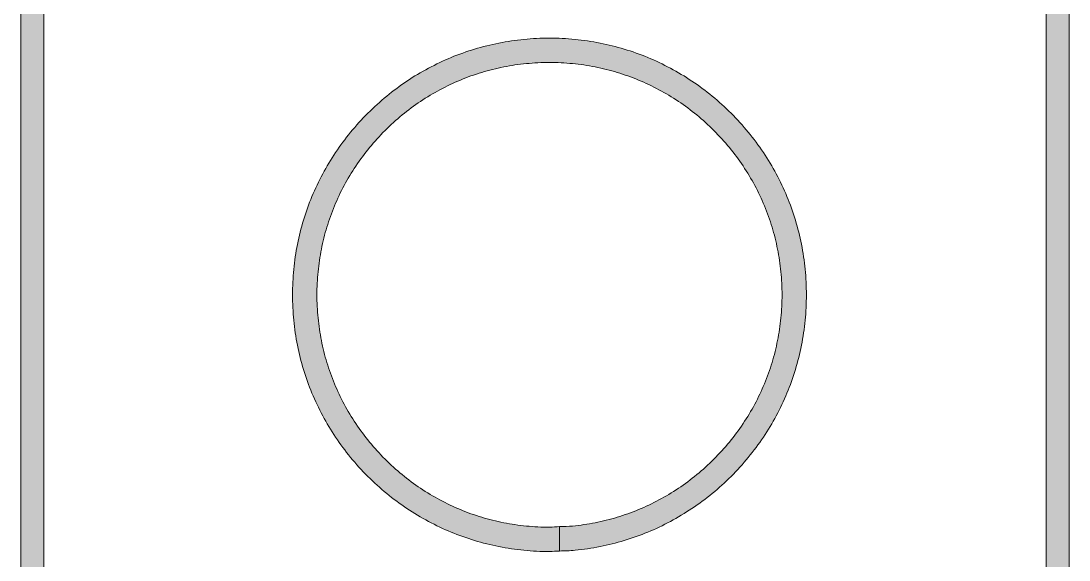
# Model space of a CAD drawing. Header units: millimetres. Extents: x 20 to 38, y -35 to 87.
# Drawn here: x 19.57 to 37.77, y 63.81 to 73.18 of the extents above; entities that cross this region are included whole.
import ezdxf

# ---------------------------------------------------------------- set-up
doc = ezdxf.new("R2010")
doc.units = ezdxf.units.MM
doc.header["$MEASUREMENT"] = 0
doc.layers.add('Layer 2', color=7, linetype='Continuous', lineweight=0)

msp = doc.modelspace()

# ---------------------------------------------------------------- hatches: boundary and pattern name
at = {"layer": 'Layer 2', "transparency": 33554687}
h = msp.add_hatch(color=7, dxfattribs=at)
h.dxf.hatch_style = 2
edge = h.paths.add_edge_path()
edge.add_spline(control_points=[(35.102, 79.435), (35.102, 79.435), (34.694, 79.434), (34.694, 79.434), (34.694, 79.434), (34.285, 79.433), (34.285, 79.433), (34.285, 79.433), (33.877, 79.431), (33.877, 79.431), (33.877, 79.431), (33.468, 79.43), (33.468, 79.43), (33.468, 79.43), (33.06, 79.429), (33.06, 79.429), (33.06, 79.429), (32.652, 79.427), (32.652, 79.427), (32.652, 79.427), (32.243, 79.426), (32.243, 79.426), (32.243, 79.426), (31.835, 79.425), (31.835, 79.425), (31.835, 79.405), (31.835, 79.387), (31.835, 79.37), (31.835, 79.353), (31.835, 79.336), (31.835, 79.32), (31.835, 79.304), (31.835, 79.289), (31.835, 79.273), (31.835, 79.258), (31.835, 79.242), (31.835, 79.226), (31.835, 79.21), (31.835, 79.194), (31.835, 79.176), (31.835, 79.159), (31.835, 79.141), (31.835, 79.121), (31.835, 79.102), (31.835, 79.081), (31.835, 79.058), (31.835, 79.036), (31.835, 79.011), (31.835, 78.985), (31.835, 78.985), (32.243, 78.986), (32.243, 78.986), (32.243, 78.986), (32.652, 78.987), (32.652, 78.987), (32.652, 78.987), (33.06, 78.988), (33.06, 78.988), (33.06, 78.988), (33.468, 78.99), (33.468, 78.99), (33.468, 78.99), (33.877, 78.991), (33.877, 78.991), (33.877, 78.991), (34.285, 78.992), (34.285, 78.992), (34.285, 78.992), (34.694, 78.993), (34.694, 78.993), (34.694, 78.993), (35.102, 78.995), (35.102, 78.995), (35.259, 78.995), (35.412, 78.977), (35.56, 78.943), (35.708, 78.91), (35.851, 78.86), (35.987, 78.796), (36.123, 78.732), (36.252, 78.654), (36.373, 78.563), (36.494, 78.472), (36.607, 78.368), (36.71, 78.254), (36.813, 78.14), (36.906, 78.014), (36.988, 77.88), (37.07, 77.746), (37.141, 77.602), (37.198, 77.451), (37.256, 77.3), (37.301, 77.141), (37.331, 76.977), (37.361, 76.813), (37.377, 76.643), (37.377, 76.469), (37.377, 76.469), (37.377, 62.96), (37.377, 62.96), (37.377, 62.96), (37.377, 49.452), (37.377, 49.452), (37.377, 49.452), (37.377, 35.943), (37.377, 35.943), (37.377, 35.943), (37.377, 22.435), (37.377, 22.435), (37.377, 22.435), (37.377, 8.927), (37.377, 8.927), (37.377, 8.927), (37.377, -4.582), (37.377, -4.582), (37.377, -4.582), (37.377, -18.09), (37.377, -18.09), (37.377, -18.09), (37.377, -31.599), (37.377, -31.599), (37.377, -31.773), (37.361, -31.943), (37.331, -32.107), (37.301, -32.271), (37.256, -32.43), (37.198, -32.581), (37.141, -32.732), (37.07, -32.876), (36.988, -33.01), (36.906, -33.144), (36.813, -33.27), (36.71, -33.384), (36.607, -33.498), (36.494, -33.602), (36.373, -33.693), (36.252, -33.784), (36.123, -33.862), (35.987, -33.926), (35.851, -33.99), (35.708, -34.04), (35.56, -34.073), (35.412, -34.107), (35.259, -34.125), (35.102, -34.125), (35.102, -34.125), (33.495, -34.125), (33.495, -34.125), (33.495, -34.125), (31.888, -34.125), (31.888, -34.125), (31.888, -34.125), (30.281, -34.125), (30.281, -34.125), (30.281, -34.125), (28.674, -34.125), (28.674, -34.125), (28.674, -34.125), (27.067, -34.125), (27.067, -34.125), (27.067, -34.125), (25.459, -34.125), (25.459, -34.125), (25.459, -34.125), (23.852, -34.125), (23.852, -34.125), (23.852, -34.125), (22.245, -34.125), (22.245, -34.125), (22.088, -34.125), (21.935, -34.107), (21.787, -34.073), (21.639, -34.04), (21.497, -33.99), (21.36, -33.926), (21.224, -33.862), (21.095, -33.784), (20.974, -33.693), (20.853, -33.602), (20.74, -33.498), (20.637, -33.384), (20.534, -33.27), (20.441, -33.144), (20.359, -33.01), (20.277, -32.876), (20.207, -32.732), (20.149, -32.581), (20.092, -32.43), (20.047, -32.271), (20.017, -32.107), (19.986, -31.943), (19.97, -31.773), (19.97, -31.599), (19.97, -31.599), (19.97, -18.09), (19.97, -18.09), (19.97, -18.09), (19.97, -4.582), (19.97, -4.582), (19.97, -4.582), (19.97, 8.927), (19.97, 8.927), (19.97, 8.927), (19.97, 22.435), (19.97, 22.435), (19.97, 22.435), (19.97, 35.943), (19.97, 35.943), (19.97, 35.943), (19.97, 49.452), (19.97, 49.452), (19.97, 49.452), (19.97, 62.96), (19.97, 62.96), (19.97, 62.96), (19.97, 76.469), (19.97, 76.469), (19.97, 76.643), (19.986, 76.813), (20.017, 76.977), (20.047, 77.141), (20.092, 77.3), (20.149, 77.451), (20.207, 77.602), (20.277, 77.746), (20.359, 77.88), (20.441, 78.014), (20.534, 78.14), (20.637, 78.254), (20.74, 78.368), (20.853, 78.472), (20.974, 78.563), (21.095, 78.654), (21.224, 78.732), (21.36, 78.796), (21.497, 78.86), (21.639, 78.91), (21.787, 78.943), (21.935, 78.977), (22.088, 78.995), (22.245, 78.995), (22.245, 78.995), (22.663, 78.995), (22.663, 78.995), (22.663, 78.995), (23.081, 78.995), (23.081, 78.995), (23.081, 78.995), (23.5, 78.995), (23.5, 78.995), (23.5, 78.995), (23.918, 78.995), (23.918, 78.995), (23.918, 78.995), (24.336, 78.995), (24.336, 78.995), (24.336, 78.995), (24.401, 78.995), (24.401, 78.995), (24.401, 78.995), (24.606, 78.995), (24.606, 78.995), (24.606, 78.995), (24.71, 78.995), (24.71, 78.995), (24.71, 79.021), (24.71, 79.046), (24.71, 79.068), (24.71, 79.091), (24.71, 79.112), (24.71, 79.131), (24.71, 79.151), (24.71, 79.169), (24.71, 79.186), (24.71, 79.204), (24.71, 79.22), (24.71, 79.236), (24.71, 79.252), (24.71, 79.268), (24.71, 79.283), (24.71, 79.299), (24.71, 79.314), (24.71, 79.33), (24.71, 79.346), (24.71, 79.363), (24.71, 79.38), (24.71, 79.397), (24.71, 79.416), (24.71, 79.435), (24.71, 79.435), (24.596, 79.433), (24.596, 79.433), (24.596, 79.433), (24.401, 79.435), (24.401, 79.435), (24.401, 79.435), (24.336, 79.435), (24.336, 79.435), (24.336, 79.435), (23.918, 79.435), (23.918, 79.435), (23.918, 79.435), (23.5, 79.435), (23.5, 79.435), (23.5, 79.435), (23.081, 79.435), (23.081, 79.435), (23.081, 79.435), (22.663, 79.435), (22.663, 79.435), (22.663, 79.435), (22.245, 79.435), (22.245, 79.435), (22.061, 79.435), (21.881, 79.414), (21.707, 79.375), (21.534, 79.335), (21.366, 79.277), (21.206, 79.202), (21.047, 79.126), (20.895, 79.034), (20.753, 78.928), (20.61, 78.821), (20.478, 78.7), (20.357, 78.565), (20.236, 78.431), (20.127, 78.284), (20.031, 78.126), (19.935, 77.968), (19.852, 77.8), (19.784, 77.622), (19.716, 77.445), (19.664, 77.259), (19.628, 77.066), (19.593, 76.873), (19.574, 76.673), (19.574, 76.469), (19.574, 76.469), (19.574, 62.96), (19.574, 62.96), (19.574, 62.96), (19.574, 49.452), (19.574, 49.452), (19.574, 49.452), (19.574, 35.943), (19.574, 35.943), (19.574, 35.943), (19.574, 22.435), (19.574, 22.435), (19.574, 22.435), (19.574, 8.927), (19.574, 8.927), (19.574, 8.927), (19.574, -4.582), (19.574, -4.582), (19.574, -4.582), (19.574, -18.09), (19.574, -18.09), (19.574, -18.09), (19.574, -31.599), (19.574, -31.599), (19.574, -31.803), (19.593, -32.003), (19.628, -32.196), (19.664, -32.389), (19.716, -32.575), (19.784, -32.752), (19.852, -32.93), (19.935, -33.098), (20.031, -33.256), (20.127, -33.414), (20.236, -33.561), (20.357, -33.695), (20.478, -33.83), (20.61, -33.951), (20.753, -34.058), (20.895, -34.164), (21.047, -34.256), (21.206, -34.332), (21.366, -34.407), (21.534, -34.465), (21.707, -34.505), (21.881, -34.544), (22.061, -34.565), (22.245, -34.565), (22.245, -34.565), (23.852, -34.565), (23.852, -34.565), (23.852, -34.565), (25.459, -34.565), (25.459, -34.565), (25.459, -34.565), (27.067, -34.565), (27.067, -34.565), (27.067, -34.565), (28.674, -34.565), (28.674, -34.565), (28.674, -34.565), (30.281, -34.565), (30.281, -34.565), (30.281, -34.565), (31.888, -34.565), (31.888, -34.565), (31.888, -34.565), (33.495, -34.565), (33.495, -34.565), (33.495, -34.565), (35.102, -34.565), (35.102, -34.565), (35.286, -34.565), (35.466, -34.544), (35.64, -34.505), (35.814, -34.465), (35.981, -34.407), (36.141, -34.332), (36.301, -34.256), (36.453, -34.164), (36.595, -34.058), (36.737, -33.951), (36.869, -33.83), (36.99, -33.695), (37.111, -33.561), (37.221, -33.414), (37.317, -33.256), (37.413, -33.098), (37.496, -32.93), (37.563, -32.752), (37.631, -32.575), (37.684, -32.389), (37.719, -32.196), (37.755, -32.003), (37.774, -31.803), (37.774, -31.599), (37.774, -31.599), (37.774, -18.09), (37.774, -18.09), (37.774, -18.09), (37.774, -4.582), (37.774, -4.582), (37.774, -4.582), (37.774, 8.927), (37.774, 8.927), (37.774, 8.927), (37.774, 22.435), (37.774, 22.435), (37.774, 22.435), (37.774, 35.943), (37.774, 35.943), (37.774, 35.943), (37.774, 49.452), (37.774, 49.452), (37.774, 49.452), (37.774, 62.96), (37.774, 62.96), (37.774, 62.96), (37.774, 76.469), (37.774, 76.469), (37.774, 76.673), (37.755, 76.873), (37.719, 77.066), (37.684, 77.259), (37.631, 77.445), (37.563, 77.622), (37.496, 77.8), (37.413, 77.968), (37.317, 78.126), (37.221, 78.284), (37.111, 78.431), (36.99, 78.565), (36.869, 78.7), (36.737, 78.821), (36.595, 78.928), (36.453, 79.034), (36.301, 79.126), (36.141, 79.202), (35.981, 79.277), (35.814, 79.335), (35.64, 79.375), (35.466, 79.414), (35.286, 79.435), (35.102, 79.435)], knot_values=[0, 0, 0, 0, 1, 1, 1, 2, 2, 2, 3, 3, 3, 4, 4, 4, 5, 5, 5, 6, 6, 6, 7, 7, 7, 8, 8, 8, 9, 9, 9, 10, 10, 10, 11, 11, 11, 12, 12, 12, 13, 13, 13, 14, 14, 14, 15, 15, 15, 16, 16, 16, 17, 17, 17, 18, 18, 18, 19, 19, 19, 20, 20, 20, 21, 21, 21, 22, 22, 22, 23, 23, 23, 24, 24, 24, 25, 25, 25, 26, 26, 26, 27, 27, 27, 28, 28, 28, 29, 29, 29, 30, 30, 30, 31, 31, 31, 32, 32, 32, 33, 33, 33, 34, 34, 34, 35, 35, 35, 36, 36, 36, 37, 37, 37, 38, 38, 38, 39, 39, 39, 40, 40, 40, 41, 41, 41, 42, 42, 42, 43, 43, 43, 44, 44, 44, 45, 45, 45, 46, 46, 46, 47, 47, 47, 48, 48, 48, 49, 49, 49, 50, 50, 50, 51, 51, 51, 52, 52, 52, 53, 53, 53, 54, 54, 54, 55, 55, 55, 56, 56, 56, 57, 57, 57, 58, 58, 58, 59, 59, 59, 60, 60, 60, 61, 61, 61, 62, 62, 62, 63, 63, 63, 64, 64, 64, 65, 65, 65, 66, 66, 66, 67, 67, 67, 68, 68, 68, 69, 69, 69, 70, 70, 70, 71, 71, 71, 72, 72, 72, 73, 73, 73, 74, 74, 74, 75, 75, 75, 76, 76, 76, 77, 77, 77, 78, 78, 78, 79, 79, 79, 80, 80, 80, 81, 81, 81, 82, 82, 82, 83, 83, 83, 84, 84, 84, 85, 85, 85, 86, 86, 86, 87, 87, 87, 88, 88, 88, 89, 89, 89, 90, 90, 90, 91, 91, 91, 92, 92, 92, 93, 93, 93, 94, 94, 94, 95, 95, 95, 96, 96, 96, 97, 97, 97, 98, 98, 98, 99, 99, 99, 100, 100, 100, 101, 101, 101, 102, 102, 102, 103, 103, 103, 104, 104, 104, 105, 105, 105, 106, 106, 106, 107, 107, 107, 108, 108, 108, 109, 109, 109, 110, 110, 110, 111, 111, 111, 112, 112, 112, 113, 113, 113, 114, 114, 114, 115, 115, 115, 116, 116, 116, 117, 117, 117, 118, 118, 118, 119, 119, 119, 120, 120, 120, 121, 121, 121, 122, 122, 122, 123, 123, 123, 124, 124, 124, 125, 125, 125, 126, 126, 126, 127, 127, 127, 128, 128, 128, 129, 129, 129, 130, 130, 130, 131, 131, 131, 132, 132, 132, 133, 133, 133, 134, 134, 134, 135, 135, 135, 136, 136, 136, 137, 137, 137, 138, 138, 138, 139, 139, 139, 140, 140, 140, 141, 141, 141, 142, 142, 142, 143, 143, 143, 144, 144, 144, 145, 145, 145, 146, 146, 146, 147, 147, 147, 148, 148, 148, 149, 149, 149, 150, 150, 150, 151, 151, 151, 152, 152, 152, 153, 153, 153, 154, 154, 154, 155, 155, 155, 156, 156, 156, 157, 157, 157, 158, 158, 158, 159, 159, 159, 160, 160, 160, 160], degree=3, periodic=0)
h = msp.add_hatch(color=7, dxfattribs=at)
h.dxf.hatch_style = 2
edge = h.paths.add_edge_path()
edge.add_spline(control_points=[(33.191, 68.859), (33.177, 69.005), (33.155, 69.15), (33.127, 69.293), (33.099, 69.436), (33.064, 69.577), (33.022, 69.715), (32.98, 69.854), (32.931, 69.99), (32.875, 70.124), (32.82, 70.257), (32.758, 70.388), (32.69, 70.516), (32.622, 70.644), (32.547, 70.768), (32.466, 70.889), (32.385, 71.01), (32.297, 71.128), (32.204, 71.242), (32.111, 71.355), (32.011, 71.465), (31.906, 71.57), (31.801, 71.675), (31.691, 71.775), (31.578, 71.868), (31.464, 71.962), (31.346, 72.049), (31.225, 72.13), (31.104, 72.211), (30.98, 72.286), (30.852, 72.354), (30.724, 72.422), (30.593, 72.484), (30.46, 72.54), (30.326, 72.595), (30.19, 72.644), (30.051, 72.686), (29.913, 72.728), (29.772, 72.763), (29.629, 72.791), (29.486, 72.82), (29.341, 72.841), (29.195, 72.855), (29.048, 72.87), (28.9, 72.877), (28.751, 72.877), (28.602, 72.877), (28.455, 72.87), (28.308, 72.855), (28.162, 72.841), (28.017, 72.82), (27.874, 72.791), (27.731, 72.763), (27.59, 72.728), (27.452, 72.686), (27.313, 72.644), (27.177, 72.595), (27.043, 72.54), (26.91, 72.484), (26.779, 72.422), (26.651, 72.354), (26.523, 72.286), (26.399, 72.211), (26.277, 72.13), (26.156, 72.049), (26.039, 71.962), (25.925, 71.868), (25.812, 71.775), (25.702, 71.675), (25.597, 71.57), (25.491, 71.465), (25.392, 71.355), (25.298, 71.241), (25.205, 71.128), (25.118, 71.01), (25.037, 70.889), (24.956, 70.768), (24.881, 70.643), (24.813, 70.516), (24.744, 70.388), (24.682, 70.257), (24.627, 70.124), (24.572, 69.99), (24.523, 69.854), (24.481, 69.715), (24.439, 69.576), (24.404, 69.435), (24.375, 69.292), (24.347, 69.15), (24.326, 69.005), (24.311, 68.858), (24.297, 68.712), (24.29, 68.564), (24.29, 68.415), (24.29, 68.266), (24.297, 68.118), (24.311, 67.972), (24.326, 67.826), (24.347, 67.681), (24.375, 67.538), (24.404, 67.395), (24.439, 67.254), (24.481, 67.116), (24.523, 66.977), (24.572, 66.841), (24.627, 66.707), (24.682, 66.573), (24.744, 66.443), (24.813, 66.315), (24.881, 66.187), (24.956, 66.062), (25.037, 65.941), (25.118, 65.82), (25.205, 65.703), (25.298, 65.589), (25.392, 65.475), (25.491, 65.366), (25.597, 65.26), (25.702, 65.155), (25.812, 65.056), (25.925, 64.962), (26.039, 64.869), (26.156, 64.782), (26.277, 64.701), (26.399, 64.62), (26.523, 64.545), (26.651, 64.477), (26.779, 64.408), (26.91, 64.346), (27.043, 64.291), (27.177, 64.236), (27.313, 64.187), (27.452, 64.145), (27.59, 64.103), (27.731, 64.068), (27.874, 64.039), (28.017, 64.011), (28.162, 63.989), (28.308, 63.975), (28.455, 63.961), (28.602, 63.954), (28.751, 63.954), (28.811, 63.954), (28.869, 63.96), (28.928, 63.962), (28.928, 64.153), (28.928, 64.222), (28.928, 64.386), (28.869, 64.383), (28.811, 64.377), (28.751, 64.377), (28.617, 64.377), (28.483, 64.384), (28.35, 64.396), (28.218, 64.409), (28.087, 64.429), (27.957, 64.455), (27.828, 64.48), (27.7, 64.512), (27.575, 64.55), (27.45, 64.588), (27.326, 64.632), (27.205, 64.682), (27.084, 64.732), (26.966, 64.789), (26.85, 64.85), (26.735, 64.912), (26.622, 64.98), (26.512, 65.053), (26.403, 65.127), (26.296, 65.206), (26.193, 65.29), (26.091, 65.374), (25.991, 65.464), (25.896, 65.56), (25.801, 65.655), (25.711, 65.754), (25.626, 65.857), (25.542, 65.96), (25.463, 66.066), (25.389, 66.176), (25.316, 66.286), (25.248, 66.398), (25.186, 66.514), (25.125, 66.63), (25.069, 66.748), (25.018, 66.869), (24.968, 66.99), (24.924, 67.113), (24.886, 67.239), (24.848, 67.364), (24.816, 67.492), (24.791, 67.621), (24.765, 67.751), (24.746, 67.882), (24.733, 68.014), (24.72, 68.147), (24.713, 68.28), (24.713, 68.415), (24.713, 68.55), (24.72, 68.684), (24.733, 68.816), (24.746, 68.949), (24.765, 69.08), (24.791, 69.209), (24.816, 69.339), (24.848, 69.466), (24.886, 69.592), (24.924, 69.717), (24.968, 69.841), (25.018, 69.961), (25.069, 70.082), (25.125, 70.201), (25.186, 70.316), (25.248, 70.432), (25.316, 70.545), (25.389, 70.654), (25.463, 70.764), (25.542, 70.87), (25.626, 70.973), (25.711, 71.076), (25.801, 71.175), (25.896, 71.271), (25.991, 71.366), (26.091, 71.456), (26.193, 71.541), (26.296, 71.625), (26.403, 71.704), (26.512, 71.777), (26.622, 71.851), (26.735, 71.918), (26.85, 71.98), (26.966, 72.042), (27.084, 72.098), (27.205, 72.148), (27.326, 72.198), (27.45, 72.242), (27.575, 72.28), (27.7, 72.318), (27.828, 72.35), (27.957, 72.376), (28.087, 72.402), (28.218, 72.421), (28.35, 72.434), (28.483, 72.447), (28.617, 72.454), (28.751, 72.454), (28.886, 72.454), (29.02, 72.447), (29.153, 72.434), (29.285, 72.421), (29.416, 72.402), (29.545, 72.376), (29.675, 72.35), (29.802, 72.318), (29.928, 72.28), (30.053, 72.242), (30.177, 72.198), (30.298, 72.148), (30.419, 72.098), (30.537, 72.042), (30.653, 71.98), (30.768, 71.918), (30.881, 71.851), (30.991, 71.777), (31.1, 71.704), (31.207, 71.625), (31.31, 71.541), (31.412, 71.456), (31.512, 71.366), (31.607, 71.271), (31.702, 71.175), (31.792, 71.076), (31.877, 70.973), (31.961, 70.871), (32.04, 70.764), (32.113, 70.655), (32.187, 70.545), (32.254, 70.432), (32.316, 70.317), (32.378, 70.201), (32.434, 70.083), (32.484, 69.962), (32.534, 69.841), (32.579, 69.717), (32.617, 69.592), (32.655, 69.466), (32.686, 69.339), (32.712, 69.209), (32.738, 69.08), (32.757, 68.949), (32.77, 68.816), (32.783, 68.684), (32.79, 68.55), (32.79, 68.415), (32.79, 68.28), (32.783, 68.147), (32.77, 68.014), (32.757, 67.882), (32.738, 67.751), (32.712, 67.621), (32.686, 67.492), (32.655, 67.364), (32.617, 67.239), (32.579, 67.113), (32.534, 66.99), (32.484, 66.869), (32.434, 66.748), (32.378, 66.63), (32.316, 66.514), (32.254, 66.398), (32.187, 66.286), (32.113, 66.176), (32.04, 66.066), (31.961, 65.96), (31.877, 65.857), (31.792, 65.754), (31.702, 65.655), (31.607, 65.56), (31.512, 65.464), (31.412, 65.374), (31.31, 65.29), (31.207, 65.206), (31.1, 65.127), (30.991, 65.053), (30.881, 64.98), (30.768, 64.912), (30.653, 64.85), (30.537, 64.789), (30.419, 64.732), (30.298, 64.682), (30.177, 64.632), (30.053, 64.588), (29.928, 64.55), (29.802, 64.512), (29.675, 64.48), (29.545, 64.455), (29.416, 64.429), (29.285, 64.409), (29.153, 64.396), (29.078, 64.389), (29.003, 64.389), (28.928, 64.386), (28.928, 64.222), (28.928, 64.153), (28.928, 63.962), (29.017, 63.966), (29.107, 63.967), (29.195, 63.975), (29.341, 63.989), (29.486, 64.011), (29.629, 64.039), (29.772, 64.068), (29.913, 64.103), (30.051, 64.145), (30.19, 64.187), (30.326, 64.236), (30.46, 64.291), (30.593, 64.346), (30.724, 64.408), (30.852, 64.477), (30.98, 64.545), (31.104, 64.62), (31.225, 64.701), (31.346, 64.782), (31.464, 64.869), (31.578, 64.962), (31.691, 65.056), (31.801, 65.155), (31.906, 65.26), (32.011, 65.366), (32.111, 65.475), (32.204, 65.589), (32.297, 65.703), (32.385, 65.82), (32.466, 65.941), (32.547, 66.062), (32.622, 66.187), (32.69, 66.315), (32.758, 66.442), (32.82, 66.573), (32.875, 66.707), (32.931, 66.84), (32.98, 66.977), (33.022, 67.115), (33.064, 67.254), (33.099, 67.395), (33.127, 67.538), (33.155, 67.681), (33.177, 67.826), (33.191, 67.972), (33.206, 68.118), (33.213, 68.266), (33.213, 68.415), (33.213, 68.564), (33.206, 68.712), (33.191, 68.859)], knot_values=[0, 0, 0, 0, 1, 1, 1, 2, 2, 2, 3, 3, 3, 4, 4, 4, 5, 5, 5, 6, 6, 6, 7, 7, 7, 8, 8, 8, 9, 9, 9, 10, 10, 10, 11, 11, 11, 12, 12, 12, 13, 13, 13, 14, 14, 14, 15, 15, 15, 16, 16, 16, 17, 17, 17, 18, 18, 18, 19, 19, 19, 20, 20, 20, 21, 21, 21, 22, 22, 22, 23, 23, 23, 24, 24, 24, 25, 25, 25, 26, 26, 26, 27, 27, 27, 28, 28, 28, 29, 29, 29, 30, 30, 30, 31, 31, 31, 32, 32, 32, 33, 33, 33, 34, 34, 34, 35, 35, 35, 36, 36, 36, 37, 37, 37, 38, 38, 38, 39, 39, 39, 40, 40, 40, 41, 41, 41, 42, 42, 42, 43, 43, 43, 44, 44, 44, 45, 45, 45, 46, 46, 46, 47, 47, 47, 48, 48, 48, 49, 49, 49, 50, 50, 50, 51, 51, 51, 52, 52, 52, 53, 53, 53, 54, 54, 54, 55, 55, 55, 56, 56, 56, 57, 57, 57, 58, 58, 58, 59, 59, 59, 60, 60, 60, 61, 61, 61, 62, 62, 62, 63, 63, 63, 64, 64, 64, 65, 65, 65, 66, 66, 66, 67, 67, 67, 68, 68, 68, 69, 69, 69, 70, 70, 70, 71, 71, 71, 72, 72, 72, 73, 73, 73, 74, 74, 74, 75, 75, 75, 76, 76, 76, 77, 77, 77, 78, 78, 78, 79, 79, 79, 80, 80, 80, 81, 81, 81, 82, 82, 82, 83, 83, 83, 84, 84, 84, 85, 85, 85, 86, 86, 86, 87, 87, 87, 88, 88, 88, 89, 89, 89, 90, 90, 90, 91, 91, 91, 92, 92, 92, 93, 93, 93, 94, 94, 94, 95, 95, 95, 96, 96, 96, 97, 97, 97, 98, 98, 98, 99, 99, 99, 100, 100, 100, 101, 101, 101, 102, 102, 102, 103, 103, 103, 104, 104, 104, 105, 105, 105, 106, 106, 106, 107, 107, 107, 108, 108, 108, 109, 109, 109, 110, 110, 110, 111, 111, 111, 112, 112, 112, 113, 113, 113, 114, 114, 114, 115, 115, 115, 116, 116, 116, 117, 117, 117, 118, 118, 118, 119, 119, 119, 120, 120, 120, 121, 121, 121, 122, 122, 122, 123, 123, 123, 124, 124, 124, 125, 125, 125, 126, 126, 126, 127, 127, 127, 128, 128, 128, 129, 129, 129, 130, 130, 130, 131, 131, 131, 132, 132, 132, 132], degree=3, periodic=0)

# ---------------------------------------------------------------- linework, layer by layer
at = {"layer": 'Layer 2'}
for points, knots in [([(35.102, 79.435), (35.102, 79.435), (34.694, 79.434), (34.694, 79.434), (34.694, 79.434), (34.285, 79.433), (34.285, 79.433), (34.285, 79.433), (33.877, 79.431), (33.877, 79.431), (33.877, 79.431), (33.468, 79.43), (33.468, 79.43), (33.468, 79.43), (33.06, 79.429), (33.06, 79.429), (33.06, 79.429), (32.652, 79.427), (32.652, 79.427), (32.652, 79.427), (32.243, 79.426), (32.243, 79.426), (32.243, 79.426), (31.835, 79.425), (31.835, 79.425), (31.835, 79.405), (31.835, 79.387), (31.835, 79.37), (31.835, 79.353), (31.835, 79.336), (31.835, 79.32), (31.835, 79.304), (31.835, 79.289), (31.835, 79.273), (31.835, 79.258), (31.835, 79.242), (31.835, 79.226), (31.835, 79.21), (31.835, 79.194), (31.835, 79.176), (31.835, 79.159), (31.835, 79.141), (31.835, 79.121), (31.835, 79.102), (31.835, 79.081), (31.835, 79.058), (31.835, 79.036), (31.835, 79.011), (31.835, 78.985), (31.835, 78.985), (32.243, 78.986), (32.243, 78.986), (32.243, 78.986), (32.652, 78.987), (32.652, 78.987), (32.652, 78.987), (33.06, 78.988), (33.06, 78.988), (33.06, 78.988), (33.468, 78.99), (33.468, 78.99), (33.468, 78.99), (33.877, 78.991), (33.877, 78.991), (33.877, 78.991), (34.285, 78.992), (34.285, 78.992), (34.285, 78.992), (34.694, 78.993), (34.694, 78.993), (34.694, 78.993), (35.102, 78.995), (35.102, 78.995), (35.259, 78.995), (35.412, 78.977), (35.56, 78.943), (35.708, 78.91), (35.851, 78.86), (35.987, 78.796), (36.123, 78.732), (36.252, 78.654), (36.373, 78.563), (36.494, 78.472), (36.607, 78.368), (36.71, 78.254), (36.813, 78.14), (36.906, 78.014), (36.988, 77.88), (37.07, 77.746), (37.141, 77.602), (37.198, 77.451), (37.256, 77.3), (37.301, 77.141), (37.331, 76.977), (37.361, 76.813), (37.377, 76.643), (37.377, 76.469), (37.377, 76.469), (37.377, 62.96), (37.377, 62.96), (37.377, 62.96), (37.377, 49.452), (37.377, 49.452), (37.377, 49.452), (37.377, 35.943), (37.377, 35.943), (37.377, 35.943), (37.377, 22.435), (37.377, 22.435), (37.377, 22.435), (37.377, 8.927), (37.377, 8.927), (37.377, 8.927), (37.377, -4.582), (37.377, -4.582), (37.377, -4.582), (37.377, -18.09), (37.377, -18.09), (37.377, -18.09), (37.377, -31.599), (37.377, -31.599), (37.377, -31.773), (37.361, -31.943), (37.331, -32.107), (37.301, -32.271), (37.256, -32.43), (37.198, -32.581), (37.141, -32.732), (37.07, -32.876), (36.988, -33.01), (36.906, -33.144), (36.813, -33.27), (36.71, -33.384), (36.607, -33.498), (36.494, -33.602), (36.373, -33.693), (36.252, -33.784), (36.123, -33.862), (35.987, -33.926), (35.851, -33.99), (35.708, -34.04), (35.56, -34.073), (35.412, -34.107), (35.259, -34.125), (35.102, -34.125), (35.102, -34.125), (33.495, -34.125), (33.495, -34.125), (33.495, -34.125), (31.888, -34.125), (31.888, -34.125), (31.888, -34.125), (30.281, -34.125), (30.281, -34.125), (30.281, -34.125), (28.674, -34.125), (28.674, -34.125), (28.674, -34.125), (27.067, -34.125), (27.067, -34.125), (27.067, -34.125), (25.459, -34.125), (25.459, -34.125), (25.459, -34.125), (23.852, -34.125), (23.852, -34.125), (23.852, -34.125), (22.245, -34.125), (22.245, -34.125), (22.088, -34.125), (21.935, -34.107), (21.787, -34.073), (21.639, -34.04), (21.497, -33.99), (21.36, -33.926), (21.224, -33.862), (21.095, -33.784), (20.974, -33.693), (20.853, -33.602), (20.74, -33.498), (20.637, -33.384), (20.534, -33.27), (20.441, -33.144), (20.359, -33.01), (20.277, -32.876), (20.207, -32.732), (20.149, -32.581), (20.092, -32.43), (20.047, -32.271), (20.017, -32.107), (19.986, -31.943), (19.97, -31.773), (19.97, -31.599), (19.97, -31.599), (19.97, -18.09), (19.97, -18.09), (19.97, -18.09), (19.97, -4.582), (19.97, -4.582), (19.97, -4.582), (19.97, 8.927), (19.97, 8.927), (19.97, 8.927), (19.97, 22.435), (19.97, 22.435), (19.97, 22.435), (19.97, 35.943), (19.97, 35.943), (19.97, 35.943), (19.97, 49.452), (19.97, 49.452), (19.97, 49.452), (19.97, 62.96), (19.97, 62.96), (19.97, 62.96), (19.97, 76.469), (19.97, 76.469), (19.97, 76.643), (19.986, 76.813), (20.017, 76.977), (20.047, 77.141), (20.092, 77.3), (20.149, 77.451), (20.207, 77.602), (20.277, 77.746), (20.359, 77.88), (20.441, 78.014), (20.534, 78.14), (20.637, 78.254), (20.74, 78.368), (20.853, 78.472), (20.974, 78.563), (21.095, 78.654), (21.224, 78.732), (21.36, 78.796), (21.497, 78.86), (21.639, 78.91), (21.787, 78.943), (21.935, 78.977), (22.088, 78.995), (22.245, 78.995), (22.245, 78.995), (22.663, 78.995), (22.663, 78.995), (22.663, 78.995), (23.081, 78.995), (23.081, 78.995), (23.081, 78.995), (23.5, 78.995), (23.5, 78.995), (23.5, 78.995), (23.918, 78.995), (23.918, 78.995), (23.918, 78.995), (24.336, 78.995), (24.336, 78.995), (24.336, 78.995), (24.401, 78.995), (24.401, 78.995), (24.401, 78.995), (24.606, 78.995), (24.606, 78.995), (24.606, 78.995), (24.71, 78.995), (24.71, 78.995), (24.71, 79.021), (24.71, 79.046), (24.71, 79.068), (24.71, 79.091), (24.71, 79.112), (24.71, 79.131), (24.71, 79.151), (24.71, 79.169), (24.71, 79.186), (24.71, 79.204), (24.71, 79.22), (24.71, 79.236), (24.71, 79.252), (24.71, 79.268), (24.71, 79.283), (24.71, 79.299), (24.71, 79.314), (24.71, 79.33), (24.71, 79.346), (24.71, 79.363), (24.71, 79.38), (24.71, 79.397), (24.71, 79.416), (24.71, 79.435), (24.71, 79.435), (24.596, 79.433), (24.596, 79.433), (24.596, 79.433), (24.401, 79.435), (24.401, 79.435), (24.401, 79.435), (24.336, 79.435), (24.336, 79.435), (24.336, 79.435), (23.918, 79.435), (23.918, 79.435), (23.918, 79.435), (23.5, 79.435), (23.5, 79.435), (23.5, 79.435), (23.081, 79.435), (23.081, 79.435), (23.081, 79.435), (22.663, 79.435), (22.663, 79.435), (22.663, 79.435), (22.245, 79.435), (22.245, 79.435), (22.061, 79.435), (21.881, 79.414), (21.707, 79.375), (21.534, 79.335), (21.366, 79.277), (21.206, 79.202), (21.047, 79.126), (20.895, 79.034), (20.753, 78.928), (20.61, 78.821), (20.478, 78.7), (20.357, 78.565), (20.236, 78.431), (20.127, 78.284), (20.031, 78.126), (19.935, 77.968), (19.852, 77.8), (19.784, 77.622), (19.716, 77.445), (19.664, 77.259), (19.628, 77.066), (19.593, 76.873), (19.574, 76.673), (19.574, 76.469), (19.574, 76.469), (19.574, 62.96), (19.574, 62.96), (19.574, 62.96), (19.574, 49.452), (19.574, 49.452), (19.574, 49.452), (19.574, 35.943), (19.574, 35.943), (19.574, 35.943), (19.574, 22.435), (19.574, 22.435), (19.574, 22.435), (19.574, 8.927), (19.574, 8.927), (19.574, 8.927), (19.574, -4.582), (19.574, -4.582), (19.574, -4.582), (19.574, -18.09), (19.574, -18.09), (19.574, -18.09), (19.574, -31.599), (19.574, -31.599), (19.574, -31.803), (19.593, -32.003), (19.628, -32.196), (19.664, -32.389), (19.716, -32.575), (19.784, -32.752), (19.852, -32.93), (19.935, -33.098), (20.031, -33.256), (20.127, -33.414), (20.236, -33.561), (20.357, -33.695), (20.478, -33.83), (20.61, -33.951), (20.753, -34.058), (20.895, -34.164), (21.047, -34.256), (21.206, -34.332), (21.366, -34.407), (21.534, -34.465), (21.707, -34.505), (21.881, -34.544), (22.061, -34.565), (22.245, -34.565), (22.245, -34.565), (23.852, -34.565), (23.852, -34.565), (23.852, -34.565), (25.459, -34.565), (25.459, -34.565), (25.459, -34.565), (27.067, -34.565), (27.067, -34.565), (27.067, -34.565), (28.674, -34.565), (28.674, -34.565), (28.674, -34.565), (30.281, -34.565), (30.281, -34.565), (30.281, -34.565), (31.888, -34.565), (31.888, -34.565), (31.888, -34.565), (33.495, -34.565), (33.495, -34.565), (33.495, -34.565), (35.102, -34.565), (35.102, -34.565), (35.286, -34.565), (35.466, -34.544), (35.64, -34.505), (35.814, -34.465), (35.981, -34.407), (36.141, -34.332), (36.301, -34.256), (36.453, -34.164), (36.595, -34.058), (36.737, -33.951), (36.869, -33.83), (36.99, -33.695), (37.111, -33.561), (37.221, -33.414), (37.317, -33.256), (37.413, -33.098), (37.496, -32.93), (37.563, -32.752), (37.631, -32.575), (37.684, -32.389), (37.719, -32.196), (37.755, -32.003), (37.774, -31.803), (37.774, -31.599), (37.774, -31.599), (37.774, -18.09), (37.774, -18.09), (37.774, -18.09), (37.774, -4.582), (37.774, -4.582), (37.774, -4.582), (37.774, 8.927), (37.774, 8.927), (37.774, 8.927), (37.774, 22.435), (37.774, 22.435), (37.774, 22.435), (37.774, 35.943), (37.774, 35.943), (37.774, 35.943), (37.774, 49.452), (37.774, 49.452), (37.774, 49.452), (37.774, 62.96), (37.774, 62.96), (37.774, 62.96), (37.774, 76.469), (37.774, 76.469), (37.774, 76.673), (37.755, 76.873), (37.719, 77.066), (37.684, 77.259), (37.631, 77.445), (37.563, 77.622), (37.496, 77.8), (37.413, 77.968), (37.317, 78.126), (37.221, 78.284), (37.111, 78.431), (36.99, 78.565), (36.869, 78.7), (36.737, 78.821), (36.595, 78.928), (36.453, 79.034), (36.301, 79.126), (36.141, 79.202), (35.981, 79.277), (35.814, 79.335), (35.64, 79.375), (35.466, 79.414), (35.286, 79.435), (35.102, 79.435)], [0, 0, 0, 0, 1, 1, 1, 2, 2, 2, 3, 3, 3, 4, 4, 4, 5, 5, 5, 6, 6, 6, 7, 7, 7, 8, 8, 8, 9, 9, 9, 10, 10, 10, 11, 11, 11, 12, 12, 12, 13, 13, 13, 14, 14, 14, 15, 15, 15, 16, 16, 16, 17, 17, 17, 18, 18, 18, 19, 19, 19, 20, 20, 20, 21, 21, 21, 22, 22, 22, 23, 23, 23, 24, 24, 24, 25, 25, 25, 26, 26, 26, 27, 27, 27, 28, 28, 28, 29, 29, 29, 30, 30, 30, 31, 31, 31, 32, 32, 32, 33, 33, 33, 34, 34, 34, 35, 35, 35, 36, 36, 36, 37, 37, 37, 38, 38, 38, 39, 39, 39, 40, 40, 40, 41, 41, 41, 42, 42, 42, 43, 43, 43, 44, 44, 44, 45, 45, 45, 46, 46, 46, 47, 47, 47, 48, 48, 48, 49, 49, 49, 50, 50, 50, 51, 51, 51, 52, 52, 52, 53, 53, 53, 54, 54, 54, 55, 55, 55, 56, 56, 56, 57, 57, 57, 58, 58, 58, 59, 59, 59, 60, 60, 60, 61, 61, 61, 62, 62, 62, 63, 63, 63, 64, 64, 64, 65, 65, 65, 66, 66, 66, 67, 67, 67, 68, 68, 68, 69, 69, 69, 70, 70, 70, 71, 71, 71, 72, 72, 72, 73, 73, 73, 74, 74, 74, 75, 75, 75, 76, 76, 76, 77, 77, 77, 78, 78, 78, 79, 79, 79, 80, 80, 80, 81, 81, 81, 82, 82, 82, 83, 83, 83, 84, 84, 84, 85, 85, 85, 86, 86, 86, 87, 87, 87, 88, 88, 88, 89, 89, 89, 90, 90, 90, 91, 91, 91, 92, 92, 92, 93, 93, 93, 94, 94, 94, 95, 95, 95, 96, 96, 96, 97, 97, 97, 98, 98, 98, 99, 99, 99, 100, 100, 100, 101, 101, 101, 102, 102, 102, 103, 103, 103, 104, 104, 104, 105, 105, 105, 106, 106, 106, 107, 107, 107, 108, 108, 108, 109, 109, 109, 110, 110, 110, 111, 111, 111, 112, 112, 112, 113, 113, 113, 114, 114, 114, 115, 115, 115, 116, 116, 116, 117, 117, 117, 118, 118, 118, 119, 119, 119, 120, 120, 120, 121, 121, 121, 122, 122, 122, 123, 123, 123, 124, 124, 124, 125, 125, 125, 126, 126, 126, 127, 127, 127, 128, 128, 128, 129, 129, 129, 130, 130, 130, 131, 131, 131, 132, 132, 132, 133, 133, 133, 134, 134, 134, 135, 135, 135, 136, 136, 136, 137, 137, 137, 138, 138, 138, 139, 139, 139, 140, 140, 140, 141, 141, 141, 142, 142, 142, 143, 143, 143, 144, 144, 144, 145, 145, 145, 146, 146, 146, 147, 147, 147, 148, 148, 148, 149, 149, 149, 150, 150, 150, 151, 151, 151, 152, 152, 152, 153, 153, 153, 154, 154, 154, 155, 155, 155, 156, 156, 156, 157, 157, 157, 158, 158, 158, 159, 159, 159, 160, 160, 160, 160]), ([(33.191, 68.859), (33.177, 69.005), (33.155, 69.15), (33.127, 69.293), (33.099, 69.436), (33.064, 69.577), (33.022, 69.715), (32.98, 69.854), (32.931, 69.99), (32.875, 70.124), (32.82, 70.257), (32.758, 70.388), (32.69, 70.516), (32.622, 70.644), (32.547, 70.768), (32.466, 70.889), (32.385, 71.01), (32.297, 71.128), (32.204, 71.242), (32.111, 71.355), (32.011, 71.465), (31.906, 71.57), (31.801, 71.675), (31.691, 71.775), (31.578, 71.868), (31.464, 71.962), (31.346, 72.049), (31.225, 72.13), (31.104, 72.211), (30.98, 72.286), (30.852, 72.354), (30.724, 72.422), (30.593, 72.484), (30.46, 72.54), (30.326, 72.595), (30.19, 72.644), (30.051, 72.686), (29.913, 72.728), (29.772, 72.763), (29.629, 72.791), (29.486, 72.82), (29.341, 72.841), (29.195, 72.855), (29.048, 72.87), (28.9, 72.877), (28.751, 72.877), (28.602, 72.877), (28.455, 72.87), (28.308, 72.855), (28.162, 72.841), (28.017, 72.82), (27.874, 72.791), (27.731, 72.763), (27.59, 72.728), (27.452, 72.686), (27.313, 72.644), (27.177, 72.595), (27.043, 72.54), (26.91, 72.484), (26.779, 72.422), (26.651, 72.354), (26.523, 72.286), (26.399, 72.211), (26.277, 72.13), (26.156, 72.049), (26.039, 71.962), (25.925, 71.868), (25.812, 71.775), (25.702, 71.675), (25.597, 71.57), (25.491, 71.465), (25.392, 71.355), (25.298, 71.241), (25.205, 71.128), (25.118, 71.01), (25.037, 70.889), (24.956, 70.768), (24.881, 70.643), (24.813, 70.516), (24.744, 70.388), (24.682, 70.257), (24.627, 70.124), (24.572, 69.99), (24.523, 69.854), (24.481, 69.715), (24.439, 69.576), (24.404, 69.435), (24.375, 69.292), (24.347, 69.15), (24.326, 69.005), (24.311, 68.858), (24.297, 68.712), (24.29, 68.564), (24.29, 68.415), (24.29, 68.266), (24.297, 68.118), (24.311, 67.972), (24.326, 67.826), (24.347, 67.681), (24.375, 67.538), (24.404, 67.395), (24.439, 67.254), (24.481, 67.116), (24.523, 66.977), (24.572, 66.841), (24.627, 66.707), (24.682, 66.573), (24.744, 66.443), (24.813, 66.315), (24.881, 66.187), (24.956, 66.062), (25.037, 65.941), (25.118, 65.82), (25.205, 65.703), (25.298, 65.589), (25.392, 65.475), (25.491, 65.366), (25.597, 65.26), (25.702, 65.155), (25.812, 65.056), (25.925, 64.962), (26.039, 64.869), (26.156, 64.782), (26.277, 64.701), (26.399, 64.62), (26.523, 64.545), (26.651, 64.477), (26.779, 64.408), (26.91, 64.346), (27.043, 64.291), (27.177, 64.236), (27.313, 64.187), (27.452, 64.145), (27.59, 64.103), (27.731, 64.068), (27.874, 64.039), (28.017, 64.011), (28.162, 63.989), (28.308, 63.975), (28.455, 63.961), (28.602, 63.954), (28.751, 63.954), (28.811, 63.954), (28.869, 63.96), (28.928, 63.962), (28.928, 64.153), (28.928, 64.222), (28.928, 64.386), (28.869, 64.383), (28.811, 64.377), (28.751, 64.377), (28.617, 64.377), (28.483, 64.384), (28.35, 64.396), (28.218, 64.409), (28.087, 64.429), (27.957, 64.455), (27.828, 64.48), (27.7, 64.512), (27.575, 64.55), (27.45, 64.588), (27.326, 64.632), (27.205, 64.682), (27.084, 64.732), (26.966, 64.789), (26.85, 64.85), (26.735, 64.912), (26.622, 64.98), (26.512, 65.053), (26.403, 65.127), (26.296, 65.206), (26.193, 65.29), (26.091, 65.374), (25.991, 65.464), (25.896, 65.56), (25.801, 65.655), (25.711, 65.754), (25.626, 65.857), (25.542, 65.96), (25.463, 66.066), (25.389, 66.176), (25.316, 66.286), (25.248, 66.398), (25.186, 66.514), (25.125, 66.63), (25.069, 66.748), (25.018, 66.869), (24.968, 66.99), (24.924, 67.113), (24.886, 67.239), (24.848, 67.364), (24.816, 67.492), (24.791, 67.621), (24.765, 67.751), (24.746, 67.882), (24.733, 68.014), (24.72, 68.147), (24.713, 68.28), (24.713, 68.415), (24.713, 68.55), (24.72, 68.684), (24.733, 68.816), (24.746, 68.949), (24.765, 69.08), (24.791, 69.209), (24.816, 69.339), (24.848, 69.466), (24.886, 69.592), (24.924, 69.717), (24.968, 69.841), (25.018, 69.961), (25.069, 70.082), (25.125, 70.201), (25.186, 70.316), (25.248, 70.432), (25.316, 70.545), (25.389, 70.654), (25.463, 70.764), (25.542, 70.87), (25.626, 70.973), (25.711, 71.076), (25.801, 71.175), (25.896, 71.271), (25.991, 71.366), (26.091, 71.456), (26.193, 71.541), (26.296, 71.625), (26.403, 71.704), (26.512, 71.777), (26.622, 71.851), (26.735, 71.918), (26.85, 71.98), (26.966, 72.042), (27.084, 72.098), (27.205, 72.148), (27.326, 72.198), (27.45, 72.242), (27.575, 72.28), (27.7, 72.318), (27.828, 72.35), (27.957, 72.376), (28.087, 72.402), (28.218, 72.421), (28.35, 72.434), (28.483, 72.447), (28.617, 72.454), (28.751, 72.454), (28.886, 72.454), (29.02, 72.447), (29.153, 72.434), (29.285, 72.421), (29.416, 72.402), (29.545, 72.376), (29.675, 72.35), (29.802, 72.318), (29.928, 72.28), (30.053, 72.242), (30.177, 72.198), (30.298, 72.148), (30.419, 72.098), (30.537, 72.042), (30.653, 71.98), (30.768, 71.918), (30.881, 71.851), (30.991, 71.777), (31.1, 71.704), (31.207, 71.625), (31.31, 71.541), (31.412, 71.456), (31.512, 71.366), (31.607, 71.271), (31.702, 71.175), (31.792, 71.076), (31.877, 70.973), (31.961, 70.871), (32.04, 70.764), (32.113, 70.655), (32.187, 70.545), (32.254, 70.432), (32.316, 70.317), (32.378, 70.201), (32.434, 70.083), (32.484, 69.962), (32.534, 69.841), (32.579, 69.717), (32.617, 69.592), (32.655, 69.466), (32.686, 69.339), (32.712, 69.209), (32.738, 69.08), (32.757, 68.949), (32.77, 68.816), (32.783, 68.684), (32.79, 68.55), (32.79, 68.415), (32.79, 68.28), (32.783, 68.147), (32.77, 68.014), (32.757, 67.882), (32.738, 67.751), (32.712, 67.621), (32.686, 67.492), (32.655, 67.364), (32.617, 67.239), (32.579, 67.113), (32.534, 66.99), (32.484, 66.869), (32.434, 66.748), (32.378, 66.63), (32.316, 66.514), (32.254, 66.398), (32.187, 66.286), (32.113, 66.176), (32.04, 66.066), (31.961, 65.96), (31.877, 65.857), (31.792, 65.754), (31.702, 65.655), (31.607, 65.56), (31.512, 65.464), (31.412, 65.374), (31.31, 65.29), (31.207, 65.206), (31.1, 65.127), (30.991, 65.053), (30.881, 64.98), (30.768, 64.912), (30.653, 64.85), (30.537, 64.789), (30.419, 64.732), (30.298, 64.682), (30.177, 64.632), (30.053, 64.588), (29.928, 64.55), (29.802, 64.512), (29.675, 64.48), (29.545, 64.455), (29.416, 64.429), (29.285, 64.409), (29.153, 64.396), (29.078, 64.389), (29.003, 64.389), (28.928, 64.386), (28.928, 64.222), (28.928, 64.153), (28.928, 63.962), (29.017, 63.966), (29.107, 63.967), (29.195, 63.975), (29.341, 63.989), (29.486, 64.011), (29.629, 64.039), (29.772, 64.068), (29.913, 64.103), (30.051, 64.145), (30.19, 64.187), (30.326, 64.236), (30.46, 64.291), (30.593, 64.346), (30.724, 64.408), (30.852, 64.477), (30.98, 64.545), (31.104, 64.62), (31.225, 64.701), (31.346, 64.782), (31.464, 64.869), (31.578, 64.962), (31.691, 65.056), (31.801, 65.155), (31.906, 65.26), (32.011, 65.366), (32.111, 65.475), (32.204, 65.589), (32.297, 65.703), (32.385, 65.82), (32.466, 65.941), (32.547, 66.062), (32.622, 66.187), (32.69, 66.315), (32.758, 66.442), (32.82, 66.573), (32.875, 66.707), (32.931, 66.84), (32.98, 66.977), (33.022, 67.115), (33.064, 67.254), (33.099, 67.395), (33.127, 67.538), (33.155, 67.681), (33.177, 67.826), (33.191, 67.972), (33.206, 68.118), (33.213, 68.266), (33.213, 68.415), (33.213, 68.564), (33.206, 68.712), (33.191, 68.859)], [0, 0, 0, 0, 1, 1, 1, 2, 2, 2, 3, 3, 3, 4, 4, 4, 5, 5, 5, 6, 6, 6, 7, 7, 7, 8, 8, 8, 9, 9, 9, 10, 10, 10, 11, 11, 11, 12, 12, 12, 13, 13, 13, 14, 14, 14, 15, 15, 15, 16, 16, 16, 17, 17, 17, 18, 18, 18, 19, 19, 19, 20, 20, 20, 21, 21, 21, 22, 22, 22, 23, 23, 23, 24, 24, 24, 25, 25, 25, 26, 26, 26, 27, 27, 27, 28, 28, 28, 29, 29, 29, 30, 30, 30, 31, 31, 31, 32, 32, 32, 33, 33, 33, 34, 34, 34, 35, 35, 35, 36, 36, 36, 37, 37, 37, 38, 38, 38, 39, 39, 39, 40, 40, 40, 41, 41, 41, 42, 42, 42, 43, 43, 43, 44, 44, 44, 45, 45, 45, 46, 46, 46, 47, 47, 47, 48, 48, 48, 49, 49, 49, 50, 50, 50, 51, 51, 51, 52, 52, 52, 53, 53, 53, 54, 54, 54, 55, 55, 55, 56, 56, 56, 57, 57, 57, 58, 58, 58, 59, 59, 59, 60, 60, 60, 61, 61, 61, 62, 62, 62, 63, 63, 63, 64, 64, 64, 65, 65, 65, 66, 66, 66, 67, 67, 67, 68, 68, 68, 69, 69, 69, 70, 70, 70, 71, 71, 71, 72, 72, 72, 73, 73, 73, 74, 74, 74, 75, 75, 75, 76, 76, 76, 77, 77, 77, 78, 78, 78, 79, 79, 79, 80, 80, 80, 81, 81, 81, 82, 82, 82, 83, 83, 83, 84, 84, 84, 85, 85, 85, 86, 86, 86, 87, 87, 87, 88, 88, 88, 89, 89, 89, 90, 90, 90, 91, 91, 91, 92, 92, 92, 93, 93, 93, 94, 94, 94, 95, 95, 95, 96, 96, 96, 97, 97, 97, 98, 98, 98, 99, 99, 99, 100, 100, 100, 101, 101, 101, 102, 102, 102, 103, 103, 103, 104, 104, 104, 105, 105, 105, 106, 106, 106, 107, 107, 107, 108, 108, 108, 109, 109, 109, 110, 110, 110, 111, 111, 111, 112, 112, 112, 113, 113, 113, 114, 114, 114, 115, 115, 115, 116, 116, 116, 117, 117, 117, 118, 118, 118, 119, 119, 119, 120, 120, 120, 121, 121, 121, 122, 122, 122, 123, 123, 123, 124, 124, 124, 125, 125, 125, 126, 126, 126, 127, 127, 127, 128, 128, 128, 129, 129, 129, 130, 130, 130, 131, 131, 131, 132, 132, 132, 132])]:
    msp.add_open_spline(points, degree=3, knots=knots, dxfattribs=at)

doc.saveas('drawing.dxf')
